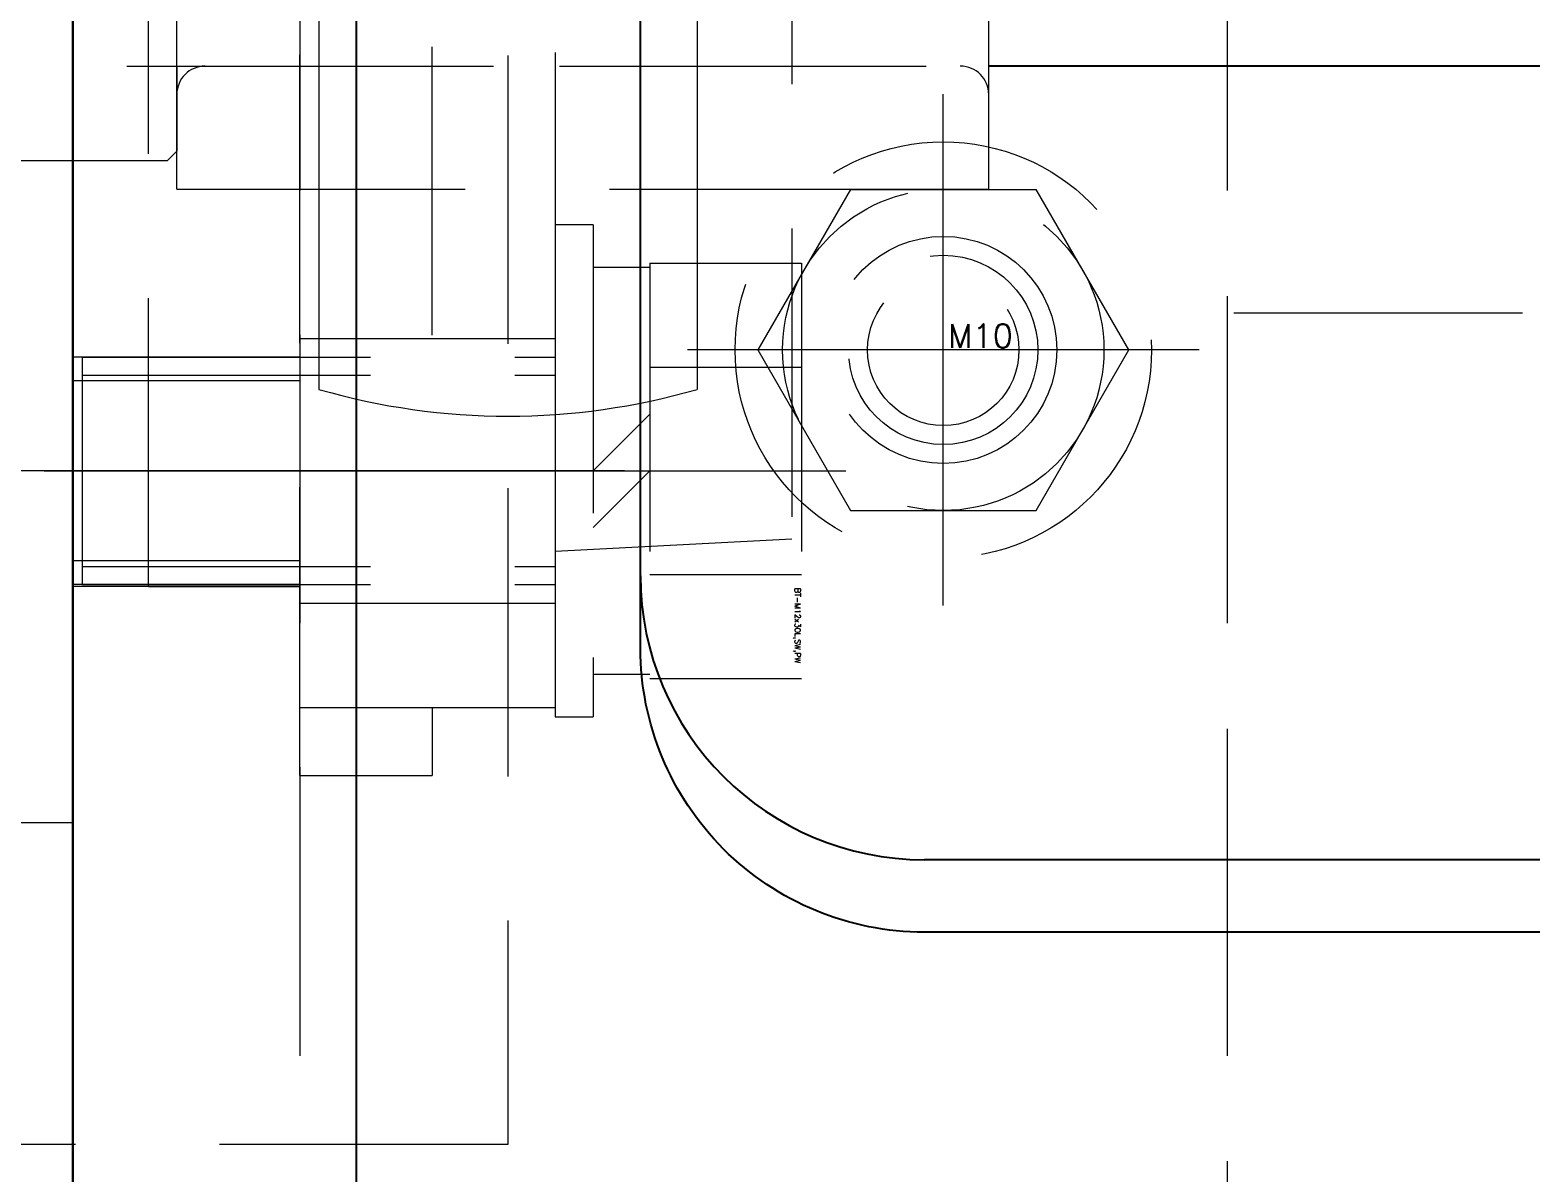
# Model space of a CAD drawing. Header units: millimetres. Extents: x 0 to 38884, y -3675 to 8056.
# Drawn here: x 5824.5 to 5903.9, y 4363.8 to 4424.2 of the extents above; entities that cross this region are included whole.
import ezdxf

# ---------------------------------------------------------------- set-up
doc = ezdxf.new("R2010")
doc.units = ezdxf.units.MM
doc.header["$LTSCALE"] = 2.4
doc.header["$PDMODE"] = 99
doc.header["$PDSIZE"] = 1
doc.linetypes.add('CENTER2', pattern=[28.575, 19.05, -3.175, 3.175, -3.175])
doc.linetypes.add('HIDDEN', pattern=[9.525, 6.35, -3.175])
for name, color, linetype, lineweight in [('04_HIDDEN', 2, 'HIDDEN', 13), ('05_CENTER', 4, 'CENTER2', 13), ('08_DIM', 3, 'Continuous', 13)]:
    doc.layers.add(name, color=color, linetype=linetype, lineweight=lineweight)
doc.layers.add('10_DRAFT', color=8, linetype='Continuous', lineweight=0, plot=False)
doc.styles.add('KSS_TXT', font='txt.shx', dxfattribs={"bigfont": 'extfont2.shx'})
doc.styles.add('KSS_TXT_L', font='txt.shx', dxfattribs={"height": 3, "bigfont": 'extfont2.shx'})
doc.dimstyles.new('KSS_DIM', dxfattribs={"dimscale": 2, "dimtxt": 3, "dimasz": 2.5, "dimexe": 1.25, "dimexo": 0.625, "dimtad": 1, "dimdsep": 46, "dimtxsty": 'KSS_TXT', "dimblk": 'OPEN30', "dimcen": 0, "dimazin": 2, "dimtfac": 0.75, "dimtmove": 0, "dimatfit": 3, "dimldrblk": 'OPEN30', "dimfxl": 1.25, "dimtolj": 1, "dimarcsym": 0})

# ---------------------------------------------------------------- blocks, each defined once
blk = doc.blocks.new('A$C757C1326_1')
at = {"layer": '04_HIDDEN'}
blk.add_lwpolyline([(1364, 82.6), (1364, -82.6)], dxfattribs=at)
blk.add_circle((1349, -32.5), 6, dxfattribs=at)
at = {"layer": '05_CENTER'}
for p, q in [((1349, -42.838), (1349, -22.162)), ((1359.338, -32.5), (1338.662, -32.5))]:
    blk.add_line(p, q, dxfattribs=at)
blk = doc.blocks.new('10b_1')
at = {"color": 0, "linetype": 'CENTER2'}
for p, q in [((0, -13.512), (0, 13.512)), ((13.512, 0), (-13.512, 0))]:
    blk.add_line(p, q, dxfattribs=at)
at = {"color": 0}
for p, q in [((-4.9, 8.487), (-9.8, 0)), ((-4.9, 8.487), (4.9, 8.487)), ((9.8, 0), (4.9, 8.487)), ((-9.8, 0), (-4.9, -8.487)), ((4.9, -8.487), (9.8, 0)), ((-4.9, -8.487), (4.9, -8.487))]:
    blk.add_line(p, q, dxfattribs=at)
for radius in [11, 8.487, 5, 4]:
    blk.add_circle((0, 0), radius, dxfattribs=at)
at = {"layer": '10_DRAFT', "style": 'KSS_TXT'}
blk.add_text('M10', height=1.25, dxfattribs=at).set_placement((0.256, 0.117))
blk = doc.blocks.new('A$C7CA06694_1')
blk.add_blockref('A$C757C1326_1', (3, 0))
at = {"layer": '04_HIDDEN'}
blk.add_blockref('10b_1', (1352, -32.5), dxfattribs=at)
blk = doc.blocks.new('_Open30')
at = {"color": 0, "linetype": 'ByBlock', "lineweight": -2}
for p, q in [((-1, 0.2679), (0, 0)), ((0, 0), (-1, -0.2679)), ((0, 0), (-1, 0))]:
    blk.add_line(p, q, dxfattribs=at)
blk = doc.blocks.new('*D379')
at = {"layer": '08_DIM', "color": 0, "lineweight": -2, "transparency": 16777216}
for p, q in [((3035.8, 4410.557), (3035.8, 3585.527)), ((6262.301, 4356.057), (6262.301, 3585.527)), ((3060.8, 3598.027), (6237.301, 3598.027))]:
    blk.add_line(p, q, dxfattribs=at)
at = {"layer": 'Defpoints', "color": 0, "transparency": 16777216}
for p in [(3035.8, 4416.807), (6262.301, 4362.307), (6262.301, 3598.027)]:
    blk.add_point(p, dxfattribs=at)
at = {"layer": '08_DIM', "color": 0, "lineweight": -2, "transparency": 16777216, "xscale": 25, "yscale": 25, "zscale": 25, "rotation": 180}
blk.add_blockref('_Open30', (3035.8, 3598.027), dxfattribs=at)
at = {"layer": '08_DIM', "color": 0, "lineweight": -2, "transparency": 16777216, "xscale": 25, "yscale": 25, "zscale": 25}
blk.add_blockref('_Open30', (6262.301, 3598.027), dxfattribs=at)
at = {"layer": '08_DIM', "color": 0, "transparency": 16777216, "insert": (4649.051, 3619.298), "char_height": 30, "attachment_point": 5, "style": 'KSS_TXT'}
blk.add_mtext('\\A1;3226.5', dxfattribs=at)
blk = doc.blocks.new('A$C5D2D39D7_1')
at = {"color": 0, "transparency": 33554559}
blk.add_line((516, -30.55), (157.5, -30.55), dxfattribs=at)
at = {"color": 0}
for points in [[(-152.5, 112.5), (152.5, 112.5), (157.5, 107.5), (157.5, -107.5), (152.5, -112.5), (-152.5, -112.5), (-157.5, -107.5), (-157.5, 107.5)], [(-119.5, 74.5), (119.5, 74.5), (119.5, -74.5), (-119.5, -74.5)]]:
    blk.add_lwpolyline(points, close=True, dxfattribs=at)
blk.add_circle((142.5, -32.5), 6, dxfattribs=at)
at = {"layer": '05_CENTER'}
for p, q in [((142.5, -42.838), (142.5, -22.162)), ((152.838, -32.5), (132.162, -32.5))]:
    blk.add_line(p, q, dxfattribs=at)
blk = doc.blocks.new('MUCFC207a_1')
at = {"color": 0}
for p, q in [((-45, 8), (-45, 0)), ((-45, 8), (45, 8)), ((-55, 0), (55, 0)), ((-55, 0), (-55, -7)), ((-51.391, 0), (-51.391, -13.5)), ((-51.391, -7), (-55, -7)), ((-31.723, -7), (31.723, -7)), ((-16.786, -13.5), (-51.391, -13.5)), ((-42.5, -26), (-43.158, -13.5)), ((42.5, -26), (-42.5, -26)), ((-24, -26), (-24, -36.4)), ((-24, -36.4), (24, -36.4))]:
    blk.add_line(p, q, dxfattribs=at)
at = {"layer": '04_HIDDEN', "color": 0}
for p, q in [((-24, 6.5), (24, 6.5)), ((-24, 6.5), (-24, -26)), ((-17.5, 5), (-17.5, -34.9)), ((-45.891, 0), (-45.891, -13.5)), ((-31.891, 0), (-31.891, -13.5))]:
    blk.add_line(p, q, dxfattribs=at)
for centre, start, end in [((-19, 5), 0, 90), ((-19, -34.9), 270, 0)]:
    blk.add_arc(centre, 1.5, start, end, dxfattribs=at)
at = {"layer": '05_CENTER', "color": 0}
blk.add_line((-38.891, -17.158), (-38.891, 3.272), dxfattribs=at)
at = {"layer": '10_DRAFT'}
for p, q in [((34.583, -1), (-34.583, -1)), ((34.583, -21), (-34.583, -21))]:
    blk.add_line(p, q, dxfattribs=at)
blk.add_arc((0, -11), 36, 163.87238, 196.12762, dxfattribs=at)
blk = doc.blocks.new('A$C4DE534E5_2')
at = {"color": 0, "linetype": 'CENTER2'}
blk.add_line((0, -27.009), (0, 15.354), dxfattribs=at)
at = {"color": 0}
for p, q in [((-10.97, 13), (10.97, 13)), ((-10.97, 5), (-10.97, 13)), ((-5.485, 5), (-5.485, 13)), ((5.485, 5), (5.485, 13)), ((10.97, 5), (10.97, 13)), ((-10.97, 5), (10.97, 5)), ((-10.75, 5), (-10.75, 2)), ((0, 2), (-3, 5)), ((0, 5), (3, 2)), ((10.75, 2), (10.75, 5)), ((-13, 2), (13, 2)), ((-13, 2), (-13, 0)), ((13, 0), (13, 2)), ((-13, 0), (13, 0))]:
    blk.add_line(p, q, dxfattribs=at)
at = {"color": 0, "linetype": 'HIDDEN'}
for p, q in [((-6, -25), (-6, 0)), ((-5.053, -25), (-5.053, 0)), ((5.053, -25), (5.053, 0)), ((6, -25), (6, 0)), ((-6, -25), (6, -25))]:
    blk.add_line(p, q, dxfattribs=at)
at = {"layer": '10_DRAFT', "style": 'KSS_TXT_L'}
blk.add_text('BT-M12x30L,SW,PW', height=0.3, dxfattribs=at).set_placement((6.19, 12.658))
blk = doc.blocks.new('A$C038C65EF_1')
at = {"color": 0}
blk.add_line((-135, 59.445), (-45, 59.445), dxfattribs=at)
blk.add_lwpolyline([(-15, -115), (0, -115), (0, 115), (-15, 115)], close=True, dxfattribs=at)
blk.add_lwpolyline([(-135, 63.275), (-45, 63.275, -0.414214), (-30, 48.275), (-30, -48.275, -0.414214), (-45, -63.275), (-135, -63.275, -0.414214), (-150, -48.275), (-150, 48.275, -0.414214)], format="xyb", close=True, dxfattribs=at)
blk.add_arc((-45, 44.445), 15, 0, 90, dxfattribs=at)
at = {"layer": '04_HIDDEN'}
for p, q in [((-12, -82.6), (-12, 82.6)), ((-12, 44.891), (0, 44.891)), ((-12, 43.641), (0, 43.641)), ((-12, 34.141), (0, 34.141)), ((-12, 32.891), (0, 32.891))]:
    blk.add_line(p, q, dxfattribs=at)
at = {"layer": '04_HIDDEN', "color": 9}
blk.add_line((-12, 45), (0, 45), dxfattribs=at)
at = {"layer": '05_CENTER'}
blk.add_line((-16.143, 38.891), (4.119, 38.891), dxfattribs=at)
blk = doc.blocks.new('A$C501748FC_1')
at = {"color": 0}
blk.add_line((-300, -17.5), (-2, -17.5), dxfattribs=at)
blk = doc.blocks.new('SNCS-HN-V35.0-D45-L25.5a_1')
at = {"color": 0}
for points in [[(-25.5, 17.5), (0, 17.5), (0, 22), (-0.5, 22.5), (-25, 22.5), (-25.5, 22)], [(-25.5, -17.5), (0, -17.5), (0, -22), (-0.5, -22.5), (-25, -22.5), (-25.5, -22)]]:
    blk.add_lwpolyline(points, close=True, dxfattribs=at)
at = {"layer": '10_DRAFT'}
blk.add_line((-25.5, 0), (0, 0), dxfattribs=at)
blk = doc.blocks.new('A$C724029F7_1')
at = {"color": 4}
blk.add_blockref('SNCS-HN-V35.0-D45-L25.5a_1', (-274.5, 0), dxfattribs=at)
blk.add_blockref('A$C501748FC_1', (0, 0))
blk = doc.blocks.new('A$C33B27836_1')
at = {"color": 3}
blk.add_lwpolyline([(0, 115), (3, 115), (3, -115), (0, -115)], close=True, dxfattribs=at)
at = {"layer": '04_HIDDEN', "color": 3}
blk.add_line((0, -57.5), (3, -57.5), dxfattribs=at)
blk = doc.blocks.new('A$C52611A06_1')
blk.add_line((151.5, -17.5), (51.4, -17.5))
at = {"xscale": -1}
blk.add_blockref('A$C33B27836_1', (3, 0), dxfattribs=at)
at = {"rotation": 180}
blk.add_blockref('A$C038C65EF_1', (3, 0), dxfattribs=at)
at = {"layer": '04_HIDDEN', "color": 4, "rotation": 90}
blk.add_blockref('MUCFC207a_1', (15, 0), dxfattribs=at)
at = {"layer": '04_HIDDEN'}
blk.add_blockref('A$C724029F7_1', (283, 0), dxfattribs=at)
at = {"layer": '04_HIDDEN', "rotation": 270}
blk.add_blockref('A$C4DE534E5_2', (28.5, -38.891), dxfattribs=at)

msp = doc.modelspace()

# ---------------------------------------------------------------- block references
for name, p in [('A$C7CA06694_1', (4520.8009, 4439.8066)), ('A$C52611A06_1', (5823.8009, 4439.8066))]:
    msp.add_blockref(name, p)
at = {"layer": '04_HIDDEN', "color": 9}
msp.add_blockref('A$C5D2D39D7_1', (5730.3009, 4439.8066), dxfattribs=at)

# ---------------------------------------------------------------- dimensions: what is measured, and where the dimension line sits
at = {"layer": '08_DIM'}
dim = msp.add_linear_dim(base=(6262.3009, 3598.0271), p1=(3035.8005, 4416.8066), p2=(6262.3009, 4362.3066), dimstyle='KSS_DIM', override={"dimscale": 10, "dimarcsym": 1}, dxfattribs=at)
dim.commit()
dim.dimension.update_dxf_attribs({"geometry": '*D379', "text_midpoint": (4649.0507, 3619.2979)})

doc.saveas('drawing.dxf')
